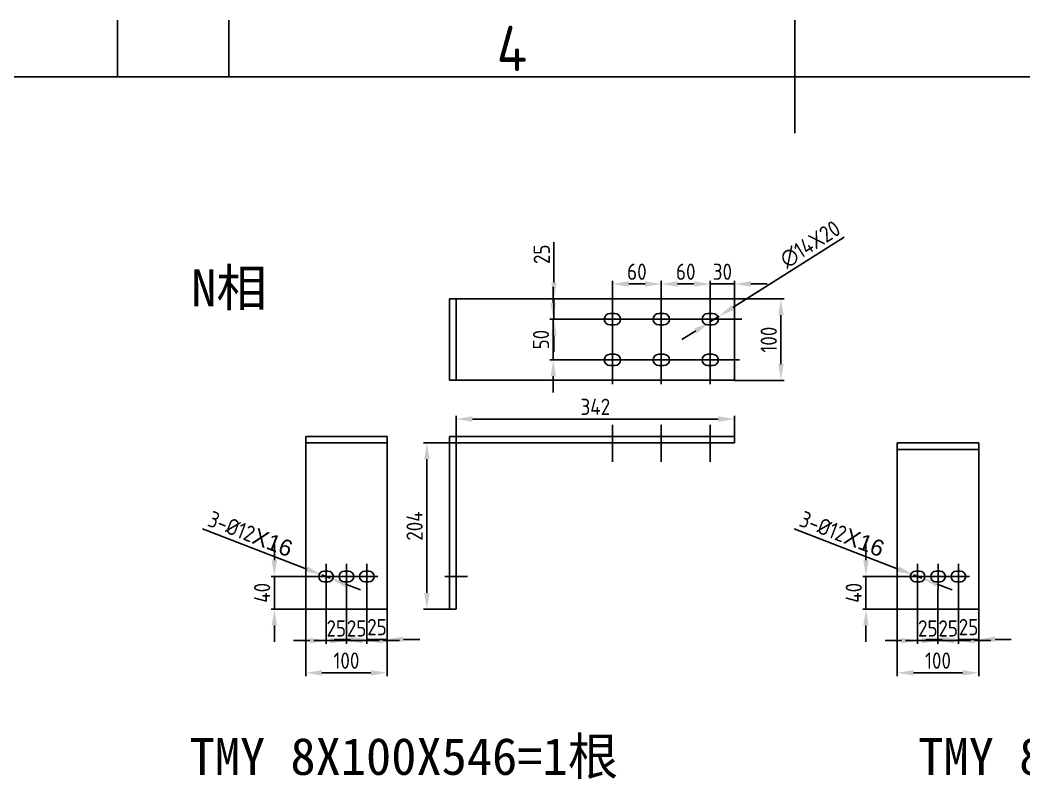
# Model space of a CAD drawing. Extents: x 619634 to 631942, y -3666 to 10046.
# Drawn here: x 621044 to 622276, y 9045 to 9977 of the extents above; entities that cross this region are included whole.
import ezdxf
from ezdxf.enums import TextEntityAlignment as Align

# ---------------------------------------------------------------- set-up
doc = ezdxf.new("R2010")
doc.units = 0
doc.header["$LTSCALE"] = 1000
doc.header["$MEASUREMENT"] = 0
doc.header["$PDMODE"] = 35
doc.layers.get('0').update_dxf_attribs({"linetype": 'CONTINUOUS'})
doc.layers.get('Defpoints').update_dxf_attribs({"linetype": 'CONTINUOUS'})
for name, color, linetype in [('1-文字1', 7, 'CONTINUOUS'), ('FRAME050', 6, 'CONTINUOUS'), ('FRAME070', 5, 'CONTINUOUS'), ('标注', 3, 'CONTINUOUS')]:
    doc.layers.add(name, color=color, linetype=linetype)
doc.styles.add('ISOCP', font='isocp.shx')
doc.styles.get("Standard").update_dxf_attribs({"font": 'GBENOR', "bigfont": 'GBCBIG'})
doc.styles.add('STYLE2', font='', dxfattribs={"height": 7})
doc.styles.get('STYLE2').set_extended_font_data('SimSun')
doc.dimstyles.new('ISO-25', dxfattribs={"dimtxt": 2.5, "dimasz": 2.5, "dimexe": 1.25, "dimexo": 0.625, "dimtad": 1, "dimtxsty": 'Standard', "dimcen": 2.5, "dimadec": 0, "dimazin": 0, "dimtfac": 1, "dimtmove": 0, "dimatfit": 3, "dimfxl": 1, "dimarcsym": 0})

# ---------------------------------------------------------------- blocks, each defined once
blk = doc.blocks.new('*D1080')
at = {"layer": 'Defpoints', "color": 0}
for p in [(621419.4, 9277.8), (621444.4, 9277.8), (621419.4, 9214.7)]:
    blk.add_point(p, dxfattribs=at)
at = {"layer": '标注', "color": 0, "lineweight": -2}
for p, q in [((621419.4, 9277.8), (621419.4, 9210.7)), ((621444.4, 9277.8), (621444.4, 9210.7)), ((621399.4, 9214.7), (621379.4, 9214.7)), ((621444.4, 9214.7), (621419.4, 9214.7)), ((621464.4, 9214.7), (621484.4, 9214.7))]:
    blk.add_line(p, q, dxfattribs=at)
at = {"layer": '标注', "color": 0}
for points in [[(621399.4, 9218), (621399.4, 9211.3), (621419.4, 9214.7)], [(621464.4, 9218), (621464.4, 9211.3), (621444.4, 9214.7)]]:
    blk.add_solid(points, dxfattribs=at)
at = {"layer": '标注', "color": 0, "insert": (621431.9, 9229.7), "char_height": 20, "attachment_point": 5}
blk.add_mtext('25', dxfattribs=at)
blk = doc.blocks.new('*D1081')
at = {"layer": 'Defpoints', "color": 0}
for p in [(621444.4, 9277.2), (621469.4, 9277.8), (621444.4, 9214.7)]:
    blk.add_point(p, dxfattribs=at)
at = {"layer": '标注', "color": 0, "lineweight": -2}
for p, q in [((621444.4, 9277.2), (621444.4, 9210.7)), ((621469.4, 9277.8), (621469.4, 9210.7)), ((621424.4, 9214.7), (621404.4, 9214.7)), ((621469.4, 9214.7), (621444.4, 9214.7)), ((621489.4, 9214.7), (621509.4, 9214.7))]:
    blk.add_line(p, q, dxfattribs=at)
at = {"layer": '标注', "color": 0}
for points in [[(621424.4, 9218), (621424.4, 9211.3), (621444.4, 9214.7)], [(621489.4, 9218), (621489.4, 9211.3), (621469.4, 9214.7)]]:
    blk.add_solid(points, dxfattribs=at)
at = {"layer": '标注', "color": 0, "insert": (621456.9, 9229.7), "char_height": 20, "attachment_point": 5}
blk.add_mtext('25', dxfattribs=at)
blk = doc.blocks.new('*D851')
at = {"layer": 'Defpoints', "color": 0}
for p in [(621414.3, 9295.4), (621424.5, 9291.5)]:
    blk.add_point(p, dxfattribs=at)
at = {"layer": '标注', "color": 0, "lineweight": -2}
for p, q in [((621267.7, 9352.1), (621395.6, 9302.6)), ((621424.5, 9291.5), (621414.3, 9295.4)), ((621443.2, 9284.2), (621461.8, 9277))]:
    blk.add_line(p, q, dxfattribs=at)
at = {"layer": '标注', "color": 0}
for points in [[(621396.8, 9305.7), (621394.4, 9299.5), (621414.3, 9295.4)], [(621444.4, 9287.3), (621442, 9281.1), (621424.5, 9291.5)]]:
    blk.add_solid(points, dxfattribs=at)
at = {"layer": '标注', "color": 0, "insert": (621326.5, 9345.7), "char_height": 20, "attachment_point": 5, "rotation": 338.8444}
blk.add_mtext('3-%%c12{\\fArial|b0|i0|c0|p32;X16}', dxfattribs=at)
blk = doc.blocks.new('*D852')
at = {"layer": 'Defpoints', "color": 0}
for p in [(621469.4, 9293.4), (621494.4, 9293.4), (621494.4, 9216.3)]:
    blk.add_point(p, dxfattribs=at)
at = {"layer": '标注', "color": 0, "lineweight": -2}
for p, q in [((621469.4, 9293.4), (621469.4, 9212.3)), ((621494.4, 9293.4), (621494.4, 9212.3)), ((621449.4, 9216.3), (621429.4, 9216.3)), ((621469.4, 9216.3), (621494.4, 9216.3)), ((621514.4, 9216.3), (621534.4, 9216.3))]:
    blk.add_line(p, q, dxfattribs=at)
at = {"layer": '标注', "color": 0}
for points in [[(621449.4, 9219.7), (621449.4, 9213), (621469.4, 9216.3)], [(621514.4, 9219.7), (621514.4, 9213), (621494.4, 9216.3)]]:
    blk.add_solid(points, dxfattribs=at)
at = {"layer": '标注', "color": 0, "insert": (621481.9, 9231.3), "char_height": 20, "attachment_point": 5}
blk.add_mtext('25', dxfattribs=at)
blk = doc.blocks.new('*D853')
at = {"layer": 'Defpoints', "color": 0}
for p in [(621394.4, 9253.4), (621494.4, 9253.4), (621494.4, 9175.2)]:
    blk.add_point(p, dxfattribs=at)
at = {"layer": '标注', "color": 0, "lineweight": -2}
for p, q in [((621394.4, 9253.4), (621394.4, 9171.2)), ((621494.4, 9253.4), (621494.4, 9171.2)), ((621414.4, 9175.2), (621474.4, 9175.2))]:
    blk.add_line(p, q, dxfattribs=at)
at = {"layer": '标注', "color": 0}
for points in [[(621414.4, 9178.5), (621414.4, 9171.8), (621394.4, 9175.2)], [(621474.4, 9178.5), (621474.4, 9171.8), (621494.4, 9175.2)]]:
    blk.add_solid(points, dxfattribs=at)
at = {"layer": '标注', "color": 0, "insert": (621444.4, 9190.2), "char_height": 20, "attachment_point": 5}
blk.add_mtext('100', dxfattribs=at)
blk = doc.blocks.new('*D854')
at = {"layer": 'Defpoints', "color": 0}
for p in [(621890.1, 9605.6), (621901.9, 9613.1)]:
    blk.add_point(p, dxfattribs=at)
at = {"layer": '标注', "color": 0, "lineweight": -2}
for p, q in [((622055.7, 9710), (621918.9, 9623.7)), ((621890.1, 9605.6), (621901.9, 9613.1)), ((621873.2, 9595), (621856.2, 9584.3))]:
    blk.add_line(p, q, dxfattribs=at)
at = {"layer": '标注', "color": 0}
for points in [[(621917.1, 9626.6), (621920.6, 9620.9), (621901.9, 9613.1)], [(621871.4, 9597.8), (621874.9, 9592.1), (621890.1, 9605.6)]]:
    blk.add_solid(points, dxfattribs=at)
at = {"layer": '标注', "color": 0, "insert": (622013.9, 9701.4), "char_height": 20, "attachment_point": 5, "rotation": 32.2215}
blk.add_mtext('∅14X20', dxfattribs=at)
blk = doc.blocks.new('*D855')
at = {"layer": 'Defpoints', "color": 0}
for p in [(621921, 9486.8), (621579, 9457.4), (621921, 9457.4)]:
    blk.add_point(p, dxfattribs=at)
at = {"layer": '标注', "color": 0, "lineweight": -2}
for p, q in [((621579, 9457.4), (621579, 9490.8)), ((621921, 9457.4), (621921, 9490.8)), ((621599, 9486.8), (621901, 9486.8))]:
    blk.add_line(p, q, dxfattribs=at)
at = {"layer": '标注', "color": 0}
for points in [[(621599, 9490.2), (621599, 9483.5), (621579, 9486.8)], [(621901, 9490.2), (621901, 9483.5), (621921, 9486.8)]]:
    blk.add_solid(points, dxfattribs=at)
at = {"layer": '标注', "color": 0, "insert": (621750, 9501.8), "char_height": 20, "attachment_point": 5}
blk.add_mtext('342', dxfattribs=at)
blk = doc.blocks.new('*D856')
at = {"layer": 'Defpoints', "color": 0}
for p in [(621579, 9457.4), (621543.1, 9253.4), (621579, 9253.4)]:
    blk.add_point(p, dxfattribs=at)
at = {"layer": '标注', "color": 0, "lineweight": -2}
for p, q in [((621579, 9457.4), (621539.1, 9457.4)), ((621543.1, 9437.4), (621543.1, 9273.4)), ((621579, 9253.4), (621539.1, 9253.4))]:
    blk.add_line(p, q, dxfattribs=at)
at = {"layer": '标注', "color": 0}
for points in [[(621539.8, 9437.4), (621546.5, 9437.4), (621543.1, 9457.4)], [(621539.8, 9273.4), (621546.5, 9273.4), (621543.1, 9253.4)]]:
    blk.add_solid(points, dxfattribs=at)
at = {"layer": '标注', "color": 0, "insert": (621528.1, 9355.4), "char_height": 20, "attachment_point": 5, "rotation": 90}
blk.add_mtext('204', dxfattribs=at)
blk = doc.blocks.new('*D857')
at = {"layer": 'Defpoints', "color": 0}
for p in [(622120.7, 9253.4), (622220.7, 9253.4), (622220.7, 9175.2)]:
    blk.add_point(p, dxfattribs=at)
at = {"layer": '标注', "color": 0, "lineweight": -2}
for p, q in [((622120.7, 9253.4), (622120.7, 9171.2)), ((622220.7, 9253.4), (622220.7, 9171.2)), ((622140.7, 9175.2), (622200.7, 9175.2))]:
    blk.add_line(p, q, dxfattribs=at)
at = {"layer": '标注', "color": 0}
for points in [[(622140.7, 9178.5), (622140.7, 9171.8), (622120.7, 9175.2)], [(622200.7, 9178.5), (622200.7, 9171.8), (622220.7, 9175.2)]]:
    blk.add_solid(points, dxfattribs=at)
at = {"layer": '标注', "color": 0, "insert": (622170.7, 9190.2), "char_height": 20, "attachment_point": 5}
blk.add_mtext('100', dxfattribs=at)
blk = doc.blocks.new('*D860')
at = {"layer": 'Defpoints', "color": 0}
for p in [(621355.9, 9293.4), (621444.4, 9293.4), (621401.5, 9253.4)]:
    blk.add_point(p, dxfattribs=at)
at = {"layer": '标注', "color": 0, "lineweight": -2}
for p, q in [((621355.9, 9313.4), (621355.9, 9333.4)), ((621444.4, 9293.4), (621351.9, 9293.4)), ((621355.9, 9253.4), (621355.9, 9293.4)), ((621401.5, 9253.4), (621351.9, 9253.4)), ((621355.9, 9233.4), (621355.9, 9213.4))]:
    blk.add_line(p, q, dxfattribs=at)
at = {"layer": '标注', "color": 0}
for points in [[(621352.6, 9313.4), (621359.3, 9313.4), (621355.9, 9293.4)], [(621352.6, 9233.4), (621359.3, 9233.4), (621355.9, 9253.4)]]:
    blk.add_solid(points, dxfattribs=at)
at = {"layer": '标注', "color": 0, "insert": (621340.9, 9273.4), "char_height": 20, "attachment_point": 5, "rotation": 90}
blk.add_mtext('40', dxfattribs=at)
blk = doc.blocks.new('*D861')
at = {"layer": 'Defpoints', "color": 0}
for p in [(621921, 9634.3), (621977.9, 9634.3), (621921, 9534.3)]:
    blk.add_point(p, dxfattribs=at)
at = {"layer": '标注', "color": 0, "lineweight": -2}
for p, q in [((621921, 9634.3), (621981.9, 9634.3)), ((621977.9, 9554.3), (621977.9, 9614.3)), ((621921, 9534.3), (621981.9, 9534.3))]:
    blk.add_line(p, q, dxfattribs=at)
at = {"layer": '标注', "color": 0}
for points in [[(621974.6, 9614.3), (621981.2, 9614.3), (621977.9, 9634.3)], [(621974.6, 9554.3), (621981.2, 9554.3), (621977.9, 9534.3)]]:
    blk.add_solid(points, dxfattribs=at)
at = {"layer": '标注', "color": 0, "insert": (621962.9, 9584.3), "char_height": 20, "attachment_point": 5, "rotation": 90}
blk.add_mtext('100', dxfattribs=at)
blk = doc.blocks.new('*D862')
at = {"layer": 'Defpoints', "color": 0}
for p in [(621891, 9652.7), (621891, 9624.4), (621921, 9621.7)]:
    blk.add_point(p, dxfattribs=at)
at = {"layer": '标注', "color": 0, "lineweight": -2}
for p, q in [((621871, 9652.7), (621851, 9652.7)), ((621891, 9624.4), (621891, 9656.7)), ((621921, 9652.7), (621891, 9652.7)), ((621921, 9621.7), (621921, 9656.7)), ((621941, 9652.7), (621961, 9652.7))]:
    blk.add_line(p, q, dxfattribs=at)
at = {"layer": '标注', "color": 0}
for points in [[(621871, 9656), (621871, 9649.3), (621891, 9652.7)], [(621941, 9656), (621941, 9649.3), (621921, 9652.7)]]:
    blk.add_solid(points, dxfattribs=at)
at = {"layer": '标注', "color": 0, "insert": (621906, 9667.7), "char_height": 20, "attachment_point": 5}
blk.add_mtext('30', dxfattribs=at)
blk = doc.blocks.new('*D863')
at = {"layer": 'Defpoints', "color": 0}
for p in [(621831, 9652.7), (621891, 9624.4), (621831, 9609.3)]:
    blk.add_point(p, dxfattribs=at)
at = {"layer": '标注', "color": 0, "lineweight": -2}
for p, q in [((621831, 9609.3), (621831, 9656.7)), ((621871, 9652.7), (621851, 9652.7)), ((621891, 9624.4), (621891, 9656.7))]:
    blk.add_line(p, q, dxfattribs=at)
at = {"layer": '标注', "color": 0}
for points in [[(621851, 9656), (621851, 9649.3), (621831, 9652.7)], [(621871, 9656), (621871, 9649.3), (621891, 9652.7)]]:
    blk.add_solid(points, dxfattribs=at)
at = {"layer": '标注', "color": 0, "insert": (621861, 9667.7), "char_height": 20, "attachment_point": 5}
blk.add_mtext('60', dxfattribs=at)
blk = doc.blocks.new('*D864')
at = {"layer": 'Defpoints', "color": 0}
for p in [(621771, 9652.7), (621771, 9609.3), (621831, 9609.3)]:
    blk.add_point(p, dxfattribs=at)
at = {"layer": '标注', "color": 0, "lineweight": -2}
for p, q in [((621771, 9609.3), (621771, 9656.7)), ((621811, 9652.7), (621791, 9652.7)), ((621831, 9609.3), (621831, 9656.7))]:
    blk.add_line(p, q, dxfattribs=at)
at = {"layer": '标注', "color": 0}
for points in [[(621791, 9656), (621791, 9649.3), (621771, 9652.7)], [(621811, 9656), (621811, 9649.3), (621831, 9652.7)]]:
    blk.add_solid(points, dxfattribs=at)
at = {"layer": '标注', "color": 0, "insert": (621801, 9667.7), "char_height": 20, "attachment_point": 5}
blk.add_mtext('60', dxfattribs=at)
blk = doc.blocks.new('*D865')
at = {"layer": 'Defpoints', "color": 0}
for p in [(621736.4, 9609.3), (621698.3, 9559.3), (621736.4, 9559.3)]:
    blk.add_point(p, dxfattribs=at)
at = {"layer": '标注', "color": 0, "lineweight": -2}
for p, q in [((621698.3, 9629.3), (621698.3, 9649.3)), ((621736.4, 9609.3), (621694.3, 9609.3)), ((621698.3, 9609.3), (621698.3, 9559.3)), ((621736.4, 9559.3), (621694.3, 9559.3)), ((621698.3, 9539.3), (621698.3, 9519.3))]:
    blk.add_line(p, q, dxfattribs=at)
at = {"layer": '标注', "color": 0}
for points in [[(621695, 9629.3), (621701.7, 9629.3), (621698.3, 9609.3)], [(621695, 9539.3), (621701.7, 9539.3), (621698.3, 9559.3)]]:
    blk.add_solid(points, dxfattribs=at)
at = {"layer": '标注', "color": 0, "insert": (621683.3, 9584.3), "char_height": 20, "attachment_point": 5, "rotation": 90}
blk.add_mtext('50', dxfattribs=at)
blk = doc.blocks.new('*D866')
at = {"layer": 'Defpoints', "color": 0}
for p in [(621699.2, 9634.3), (621736.4, 9634.3), (621736.4, 9609.3)]:
    blk.add_point(p, dxfattribs=at)
at = {"layer": '标注', "color": 0, "lineweight": -2}
for p, q in [((621699.2, 9654.3), (621699.2, 9703.8)), ((621736.4, 9634.3), (621695.2, 9634.3)), ((621699.2, 9609.3), (621699.2, 9634.3)), ((621736.4, 9609.3), (621695.2, 9609.3)), ((621699.2, 9589.3), (621699.2, 9569.3))]:
    blk.add_line(p, q, dxfattribs=at)
at = {"layer": '标注', "color": 0}
for points in [[(621695.8, 9654.3), (621702.5, 9654.3), (621699.2, 9634.3)], [(621695.8, 9589.3), (621702.5, 9589.3), (621699.2, 9609.3)]]:
    blk.add_solid(points, dxfattribs=at)
at = {"layer": '标注', "color": 0, "insert": (621684.2, 9689.1), "char_height": 20, "attachment_point": 5, "rotation": 90}
blk.add_mtext('25', dxfattribs=at)
blk = doc.blocks.new('*D1082')
at = {"layer": 'Defpoints', "color": 0}
for p in [(622145.7, 9277.8), (622170.7, 9277.8), (622145.7, 9214.7)]:
    blk.add_point(p, dxfattribs=at)
at = {"layer": '标注', "color": 0, "lineweight": -2}
for p, q in [((622145.7, 9277.8), (622145.7, 9210.7)), ((622170.7, 9277.8), (622170.7, 9210.7)), ((622125.7, 9214.7), (622105.7, 9214.7)), ((622170.7, 9214.7), (622145.7, 9214.7)), ((622190.7, 9214.7), (622210.7, 9214.7))]:
    blk.add_line(p, q, dxfattribs=at)
at = {"layer": '标注', "color": 0}
for points in [[(622125.7, 9218), (622125.7, 9211.3), (622145.7, 9214.7)], [(622190.7, 9218), (622190.7, 9211.3), (622170.7, 9214.7)]]:
    blk.add_solid(points, dxfattribs=at)
at = {"layer": '标注', "color": 0, "insert": (622158.2, 9229.7), "char_height": 20, "attachment_point": 5}
blk.add_mtext('25', dxfattribs=at)
blk = doc.blocks.new('*D1083')
at = {"layer": 'Defpoints', "color": 0}
for p in [(622170.7, 9277.2), (622195.7, 9277.8), (622170.7, 9214.7)]:
    blk.add_point(p, dxfattribs=at)
at = {"layer": '标注', "color": 0, "lineweight": -2}
for p, q in [((622170.7, 9277.2), (622170.7, 9210.7)), ((622195.7, 9277.8), (622195.7, 9210.7)), ((622150.7, 9214.7), (622130.7, 9214.7)), ((622195.7, 9214.7), (622170.7, 9214.7)), ((622215.7, 9214.7), (622235.7, 9214.7))]:
    blk.add_line(p, q, dxfattribs=at)
at = {"layer": '标注', "color": 0}
for points in [[(622150.7, 9218), (622150.7, 9211.3), (622170.7, 9214.7)], [(622215.7, 9218), (622215.7, 9211.3), (622195.7, 9214.7)]]:
    blk.add_solid(points, dxfattribs=at)
at = {"layer": '标注', "color": 0, "insert": (622183.2, 9229.7), "char_height": 20, "attachment_point": 5}
blk.add_mtext('25', dxfattribs=at)
blk = doc.blocks.new('*D867')
at = {"layer": 'Defpoints', "color": 0}
for p in [(622140.6, 9295.4), (622150.9, 9291.5)]:
    blk.add_point(p, dxfattribs=at)
at = {"layer": '标注', "color": 0, "lineweight": -2}
for p, q in [((621994, 9352.1), (622121.9, 9302.6)), ((622150.9, 9291.5), (622140.6, 9295.4)), ((622169.5, 9284.2), (622188.2, 9277))]:
    blk.add_line(p, q, dxfattribs=at)
at = {"layer": '标注', "color": 0}
for points in [[(622123.1, 9305.7), (622120.7, 9299.5), (622140.6, 9295.4)], [(622170.7, 9287.3), (622168.3, 9281.1), (622150.9, 9291.5)]]:
    blk.add_solid(points, dxfattribs=at)
at = {"layer": '标注', "color": 0, "insert": (622052.8, 9345.7), "char_height": 20, "attachment_point": 5, "rotation": 338.8444}
blk.add_mtext('3-%%c12{\\fArial|b0|i0|c0|p32;X16}', dxfattribs=at)
blk = doc.blocks.new('*D868')
at = {"layer": 'Defpoints', "color": 0}
for p in [(622195.7, 9293.4), (622220.7, 9293.4), (622220.7, 9216.3)]:
    blk.add_point(p, dxfattribs=at)
at = {"layer": '标注', "color": 0, "lineweight": -2}
for p, q in [((622195.7, 9293.4), (622195.7, 9212.3)), ((622220.7, 9293.4), (622220.7, 9212.3)), ((622175.7, 9216.3), (622155.7, 9216.3)), ((622195.7, 9216.3), (622220.7, 9216.3)), ((622240.7, 9216.3), (622260.7, 9216.3))]:
    blk.add_line(p, q, dxfattribs=at)
at = {"layer": '标注', "color": 0}
for points in [[(622175.7, 9219.7), (622175.7, 9213), (622195.7, 9216.3)], [(622240.7, 9219.7), (622240.7, 9213), (622220.7, 9216.3)]]:
    blk.add_solid(points, dxfattribs=at)
at = {"layer": '标注', "color": 0, "insert": (622208.2, 9231.3), "char_height": 20, "attachment_point": 5}
blk.add_mtext('25', dxfattribs=at)
blk = doc.blocks.new('*D870')
at = {"layer": 'Defpoints', "color": 0}
for p in [(622082.3, 9293.4), (622170.7, 9293.4), (622127.8, 9253.4)]:
    blk.add_point(p, dxfattribs=at)
at = {"layer": '标注', "color": 0, "lineweight": -2}
for p, q in [((622082.3, 9313.4), (622082.3, 9333.4)), ((622170.7, 9293.4), (622078.3, 9293.4)), ((622082.3, 9253.4), (622082.3, 9293.4)), ((622127.8, 9253.4), (622078.3, 9253.4)), ((622082.3, 9233.4), (622082.3, 9213.4))]:
    blk.add_line(p, q, dxfattribs=at)
at = {"layer": '标注', "color": 0}
for points in [[(622078.9, 9313.4), (622085.6, 9313.4), (622082.3, 9293.4)], [(622078.9, 9233.4), (622085.6, 9233.4), (622082.3, 9253.4)]]:
    blk.add_solid(points, dxfattribs=at)
at = {"layer": '标注', "color": 0, "insert": (622067.3, 9273.4), "char_height": 20, "attachment_point": 5, "rotation": 90}
blk.add_mtext('40', dxfattribs=at)

msp = doc.modelspace()

# ---------------------------------------------------------------- linework, layer by layer
at = {"color": 7}
for p, q in [((621421.894, 9299.936), (621416.894, 9299.936)), ((621446.894, 9299.936), (621441.894, 9299.936)), ((621471.894, 9299.936), (621466.894, 9299.936)), ((622148.225, 9299.936), (622143.225, 9299.936)), ((622173.225, 9299.936), (622168.225, 9299.936)), ((622198.225, 9299.936), (622193.225, 9299.936)), ((621421.894, 9286.936), (621416.894, 9286.936)), ((621446.894, 9286.936), (621441.894, 9286.936)), ((621471.894, 9286.936), (621466.894, 9286.936)), ((622148.225, 9286.936), (622143.225, 9286.936)), ((622173.225, 9286.936), (622168.225, 9286.936)), ((622198.225, 9286.936), (622193.225, 9286.936))]:
    msp.add_line(p, q, dxfattribs=at)
for centre, start, end in [((621416.894, 9293.436), 90, 270), ((621421.894, 9293.436), 270, 90), ((621441.894, 9293.436), 90, 270), ((621446.894, 9293.436), 270, 90), ((621466.894, 9293.436), 90, 270), ((621471.894, 9293.436), 270, 90), ((622143.225, 9293.436), 90, 270), ((622148.225, 9293.436), 270, 90), ((622168.225, 9293.436), 90, 270), ((622173.225, 9293.436), 270, 90), ((622193.225, 9293.436), 90, 270), ((622198.225, 9293.436), 270, 90)]:
    msp.add_arc(centre, 6.5, start, end, dxfattribs=at)
at = {"layer": 'FRAME050'}
for p, q in [((621163.311, 9907.185), (621163.311, 9976.683)), ((621300.065, 9907.185), (621300.065, 9976.683)), ((621995.045, 9837.687), (621995.045, 9976.683))]:
    msp.add_line(p, q, dxfattribs=at)
at = {"layer": 'FRAME070'}
msp.add_line((625087.206, 9907.185), (619773.351, 9907.185), dxfattribs=at)
at = {"layer": '标注', "color": 0}
for p, q in [((621571.01, 9534.346), (621571.01, 9634.346)), ((621571.01, 9634.346), (621921.01, 9634.346)), ((621579.01, 9534.346), (621579.01, 9634.346)), ((621771.01, 9631.552), (621771.01, 9529.655)), ((621831.01, 9631.552), (621831.01, 9529.655)), ((621891.01, 9631.552), (621891.01, 9529.655)), ((621921.01, 9634.346), (621921.01, 9534.346)), ((621774.01, 9616.346), (621768.01, 9616.346)), ((621834.01, 9616.346), (621828.01, 9616.346)), ((621894.01, 9616.346), (621888.01, 9616.346)), ((621736.405, 9609.346), (621929.929, 9609.346)), ((621774.01, 9602.346), (621768.01, 9602.346)), ((621834.01, 9602.346), (621828.01, 9602.346)), ((621894.01, 9602.346), (621888.01, 9602.346)), ((621774.01, 9566.346), (621768.01, 9566.346)), ((621834.01, 9566.346), (621828.01, 9566.346)), ((621894.01, 9566.346), (621888.01, 9566.346)), ((621736.229, 9559.346), (621926.825, 9559.346)), ((621774.01, 9552.346), (621768.01, 9552.346)), ((621834.01, 9552.346), (621828.01, 9552.346)), ((621894.01, 9552.346), (621888.01, 9552.346)), ((621921.01, 9534.346), (621571.01, 9534.346)), ((621771.01, 9479.575), (621771.01, 9434.46)), ((621831.01, 9479.575), (621831.01, 9434.46)), ((621891.01, 9479.575), (621891.01, 9434.46)), ((621394.394, 9253.436), (621394.394, 9465.436)), ((621394.394, 9465.436), (621494.394, 9465.436)), ((621394.394, 9457.436), (621494.394, 9457.436)), ((621494.394, 9465.436), (621494.394, 9253.436)), ((621921.01, 9465.436), (621571.01, 9465.436)), ((621571.01, 9465.436), (621571.01, 9253.436)), ((621921.01, 9457.436), (621579.01, 9457.436)), ((621579.01, 9457.436), (621579.01, 9253.436)), ((621921.01, 9465.436), (621921.01, 9457.436)), ((622120.725, 9253.436), (622120.725, 9457.436)), ((622120.725, 9457.436), (622220.725, 9457.436)), ((622220.725, 9457.436), (622220.725, 9253.436)), ((622120.725, 9449.436), (622220.725, 9449.436)), ((621419.394, 9277.83), (621419.394, 9309.042)), ((621419.394, 9307.436), (621419.394, 9279.436)), ((621444.394, 9277.83), (621444.394, 9309.042)), ((621469.394, 9277.83), (621469.394, 9309.042)), ((621469.394, 9277.83), (621469.394, 9309.042)), ((622145.725, 9277.83), (622145.725, 9309.042)), ((622145.725, 9307.436), (622145.725, 9279.436)), ((622170.725, 9277.83), (622170.725, 9309.042)), ((622195.725, 9277.83), (622195.725, 9309.042)), ((622195.725, 9277.83), (622195.725, 9309.042)), ((621433.156, 9293.436), (621405.633, 9293.436)), ((621430.894, 9293.436), (621407.894, 9293.436)), ((621458.156, 9293.436), (621430.633, 9293.436)), ((621455.894, 9293.436), (621432.894, 9293.436)), ((621483.156, 9293.436), (621455.633, 9293.436)), ((621480.894, 9293.436), (621457.894, 9293.436)), ((621592.854, 9293.436), (621565.331, 9293.436)), ((621590.593, 9293.436), (621567.593, 9293.436)), ((622159.486, 9293.436), (622131.963, 9293.436)), ((622157.225, 9293.436), (622134.225, 9293.436)), ((622184.486, 9293.436), (622156.963, 9293.436)), ((622182.225, 9293.436), (622159.225, 9293.436)), ((622209.486, 9293.436), (622181.963, 9293.436)), ((622207.225, 9293.436), (622184.225, 9293.436)), ((621494.394, 9253.436), (621394.394, 9253.436)), ((621571.01, 9253.436), (621579.01, 9253.436)), ((622220.725, 9253.436), (622120.725, 9253.436))]:
    msp.add_line(p, q, dxfattribs=at)
for centre, start, end in [((621768.01, 9609.346), 90, 270), ((621774.01, 9609.346), 270, 90), ((621828.01, 9609.346), 90, 270), ((621834.01, 9609.346), 270, 90), ((621888.01, 9609.346), 90, 270), ((621894.01, 9609.346), 270, 90), ((621768.01, 9559.346), 90, 270), ((621774.01, 9559.346), 270, 90), ((621828.01, 9559.346), 90, 270), ((621834.01, 9559.346), 270, 90), ((621888.01, 9559.346), 90, 270), ((621894.01, 9559.346), 270, 90)]:
    msp.add_arc(centre, 7, start, end, dxfattribs=at)

# ---------------------------------------------------------------- texts
at = {"layer": '1-文字1', "color": 0, "style": 'STYLE2'}
for s, p in [('N相', (621253.856, 9625.312)), ('TMY 8X100X546=1根', (621251.839, 9049.875)), ('TMY 8X100X530=1根', (622146.56, 9049.875))]:
    msp.add_text(s, height=45.4896, dxfattribs=at).set_placement(p)
at = {"layer": 'FRAME050', "style": 'ISOCP'}
msp.add_text('4', height=55.598, dxfattribs=at).set_placement((621647.555, 9941.934), align=Align.MIDDLE)

# ---------------------------------------------------------------- dimensions: what is measured, and where the dimension line sits
at = {"layer": '标注', "color": 0}
for p1, p2, text, picture, middle in [((621890.088, 9605.614), (621901.932, 9613.079), '<>X20', '*D854', (622021.901, 9688.69)), ((621424.524, 9291.451), (621414.265, 9295.421), '3-%%c12{\\fArial|b0|i0|c0|p32;X16}', '*D851', (621320.988, 9331.518)), ((622150.854, 9291.451), (622140.595, 9295.421), '3-%%c12{\\fArial|b0|i0|c0|p32;X16}', '*D867', (622047.318, 9331.518))]:
    dim = msp.add_diameter_dim_2p(p1=p1, p2=p2, text=text, dimstyle='ISO-25', override={"dimscale": 8, "dimexe": 0.5, "dimexo": 0, "dimdec": 0, "dimtdec": 0}, dxfattribs=at)
    dim.commit()
    dim.dimension.update_dxf_attribs({"geometry": picture, "text_midpoint": middle, "dimtype": 163})
for base, p1, p2, picture, middle in [((621699.164, 9634.346), (621736.405, 9609.346), (621736.405, 9634.346), '*D866', (621684.164, 9689.07)), ((621698.331, 9559.346), (621736.405, 9609.346), (621736.405, 9559.346), '*D865', (621683.331, 9584.346)), ((621977.884, 9634.346), (621921.01, 9534.346), (621921.01, 9634.346), '*D861', (621962.884, 9584.346)), ((621543.122, 9253.436), (621579.01, 9457.436), (621579.01, 9253.436), '*D856', (621528.122, 9355.436)), ((621355.941, 9293.436), (621401.498, 9253.436), (621444.394, 9293.436), '*D860', (621340.941, 9273.436)), ((622082.271, 9293.436), (622127.828, 9253.436), (622170.725, 9293.436), '*D870', (622067.271, 9273.436))]:
    dim = msp.add_linear_dim(base=base, p1=p1, p2=p2, angle=90, dimstyle='ISO-25', override={"dimscale": 8, "dimexe": 0.5, "dimexo": 0, "dimdec": 0, "dimtdec": 0}, dxfattribs=at)
    dim.commit()
    dim.dimension.update_dxf_attribs({"geometry": picture, "text_midpoint": middle})
for base, p1, p2, picture, middle in [((621771.01, 9652.668), (621831.01, 9609.346), (621771.01, 9609.346), '*D864', (621801.01, 9667.668)), ((621831.01, 9652.668), (621891.01, 9624.416), (621831.01, 9609.346), '*D863', (621861.01, 9667.668)), ((621891.01, 9652.668), (621921.01, 9621.653), (621891.01, 9624.416), '*D862', (621906.01, 9667.668)), ((621921.01, 9486.832), (621579.01, 9457.436), (621921.01, 9457.436), '*D855', (621750.01, 9501.832)), ((621494.394, 9175.174), (621394.394, 9253.436), (621494.394, 9253.436), '*D853', (621444.394, 9190.174)), ((622220.725, 9175.174), (622120.725, 9253.436), (622220.725, 9253.436), '*D857', (622170.725, 9190.174))]:
    dim = msp.add_linear_dim(base=base, p1=p1, p2=p2, dimstyle='ISO-25', override={"dimscale": 8, "dimexe": 0.5, "dimexo": 0, "dimdec": 0, "dimtdec": 0}, dxfattribs=at)
    dim.commit()
    dim.dimension.update_dxf_attribs({"geometry": picture, "text_midpoint": middle})
for base, p1, p2, picture, middle in [((621494.394, 9216.326), (621469.394, 9293.436), (621494.394, 9293.436), '*D852', (621481.894, 9216.326)), ((622220.725, 9216.326), (622195.725, 9293.436), (622220.725, 9293.436), '*D868', (622208.225, 9216.326)), ((621419.394, 9214.66), (621444.394, 9277.83), (621419.394, 9277.83), '*D1080', (621431.894, 9214.66)), ((621444.394, 9214.66), (621469.394, 9277.83), (621444.394, 9277.205), '*D1081', (621456.894, 9214.66)), ((622145.725, 9214.66), (622170.725, 9277.83), (622145.725, 9277.83), '*D1082', (622158.225, 9214.66)), ((622170.725, 9214.66), (622195.725, 9277.83), (622170.725, 9277.205), '*D1083', (622183.225, 9214.66))]:
    dim = msp.add_linear_dim(base=base, p1=p1, p2=p2, dimstyle='ISO-25', override={"dimscale": 8, "dimexe": 0.5, "dimexo": 0, "dimdec": 0, "dimtdec": 0}, dxfattribs=at)
    dim.commit()
    dim.dimension.update_dxf_attribs({"geometry": picture, "text_midpoint": middle, "dimtype": 160})

doc.saveas('drawing.dxf')
